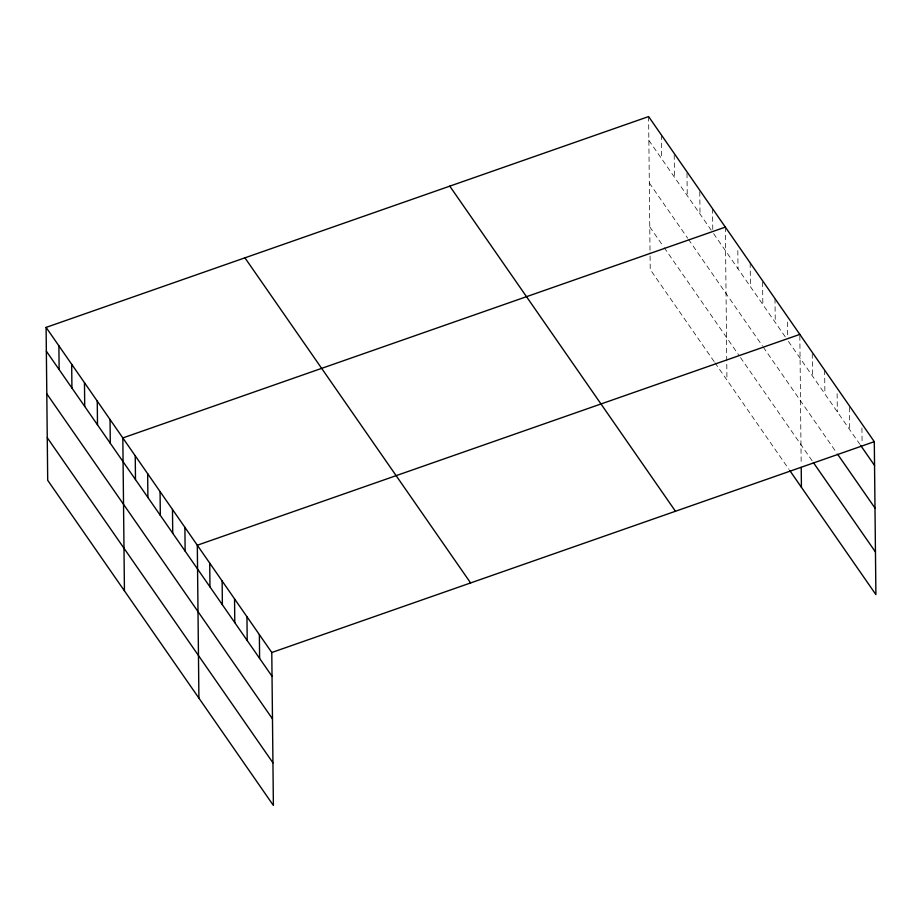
<?xml version="1.0" encoding="UTF-8"?>
<svg xmlns="http://www.w3.org/2000/svg" width="922" height="922" viewBox="0 0 922 922"><rect width="100%" height="100%" fill="white"/><g stroke="black" fill="none" stroke-linecap="round" stroke-linejoin="round"><path stroke-width="0.69" stroke-dasharray="4.61 3.46" d="M648.869 140.351L711.208 230.166M713.605 233.612L786.109 338.051M788.437 341.405L859.811 444.22M649.318 182.959L687.685 238.233M688.48 239.386L762.506 346.027M763.278 347.145L836.98 453.313M649.768 226.87L662.561 245.298M664.163 247.592L738.914 355.293M740.47 357.529L813.388 462.579M714.158 361.597L650.217 269.489L650.045 252.444M714.965 362.749L789.013 469.425M861.932 428.004L862.093 443.378M849.485 407.328L849.727 429.698M837.118 393.636L837.314 411.811M824.648 370.16L824.902 393.936M812.247 353.679L812.489 376.049M799.835 335.804L801.183 464.584M787.469 322.112L787.619 336.092M774.999 298.636L775.252 322.412M762.598 282.155L762.84 304.525M750.174 262.874L750.427 286.65M737.819 250.588L738.015 268.763M725.349 227.112L726.951 380.025M712.556 208.695L712.787 229.67M699.786 191.672L700.017 214.042M686.994 173.244L687.236 195.614M674.213 154.827L674.443 177.197M661.408 135.004L661.662 158.768M648.615 116.575L650.022 251.015"/><path stroke-width="1.38" d="M46.1 327.402L271.783 652.511L273.385 805.425L47.702 480.316L46.1 327.402L648.615 116.575L874.298 441.684L875.9 594.598L789.785 470.543M725.349 227.112L122.833 437.938L124.435 590.852M799.823 334.398L197.308 545.225L198.91 698.138M271.783 652.511L874.298 441.684M860.583 445.338L874.552 465.46M837.752 454.431L874.99 508.068M813.388 462.579L875.451 551.978M449.786 186.152L675.469 511.261M244.929 257.837L470.612 582.946M46.354 351.178L272.025 676.287M46.792 393.786L272.474 718.895M47.253 437.696L272.935 762.805M801.218 467.419L801.425 487.312M259.37 634.636L259.612 658.4M246.958 616.749L247.2 640.525M234.545 598.874L234.787 622.638M222.133 580.987L222.375 604.763M209.72 563.112L209.962 586.876M184.896 527.349L185.138 551.114M172.483 509.463L172.725 533.239M160.071 491.587L160.313 515.352M147.658 473.701L147.9 497.477M135.246 455.825L135.488 479.59M110.041 419.522L110.294 443.286M97.259 401.093L97.502 424.869M84.467 382.676L84.72 406.441M71.674 364.248L71.928 388.024M58.893 345.831L59.135 369.595"/></g></svg>
